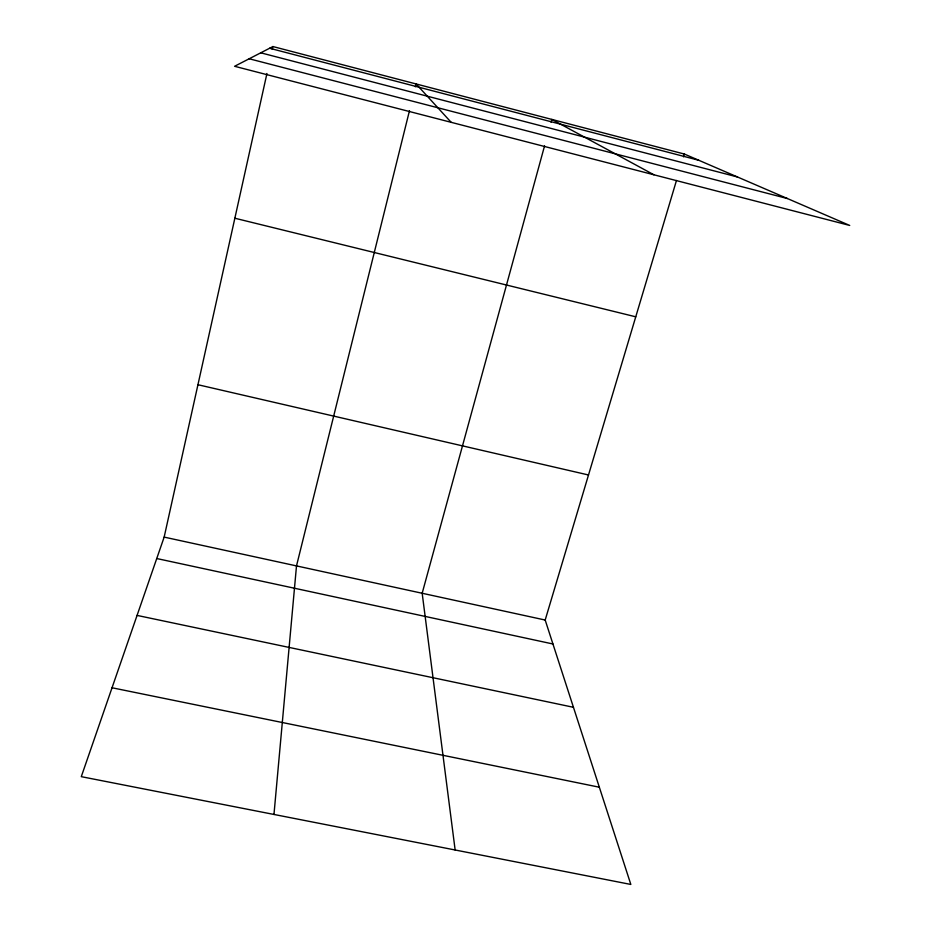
<?xml version="1.0" encoding="UTF-8"?>
<svg xmlns="http://www.w3.org/2000/svg" width="931" height="931" viewBox="0 0 931 931"><rect width="100%" height="100%" fill="white"/><g stroke="black" fill="none" stroke-linecap="round" stroke-linejoin="round"><path stroke-width="1.4" d="M273.97 814.462L296.5 565.908L409.489 110.649M676.476 180.474L545.182 620.034L630.834 884.45L81.288 776.663L164.159 537.106L266.941 73.502M272.294 49.39L272.923 46.55L684.366 154.046L849.712 225.442L234.589 66.287L272.923 46.55M415.412 86.769L416.11 83.965L451.163 122.322M544.565 145.853L422.174 593.256L455.143 849.991M551.036 122.194L551.804 119.412L653.923 174.784M683.54 156.827L684.366 154.046M112.034 687.765L599.343 787.219M137.066 615.403L573.449 707.292M156.745 558.53L552.944 643.984M164.159 537.106L545.182 620.034M197.942 384.724L588.508 474.985M234.856 218.226L635.757 316.808M269.618 48.249L698.82 160.283M260.75 52.811L737.492 176.983M249.205 58.769L787.382 198.524"/></g></svg>
